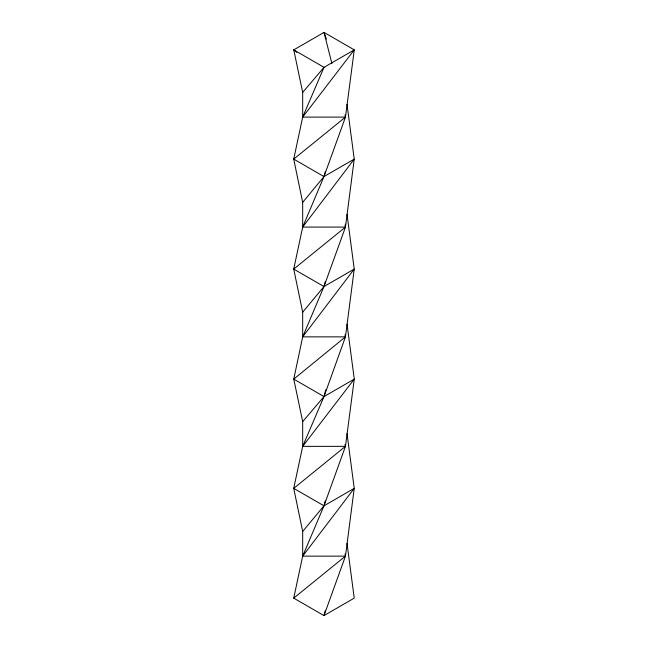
<?xml version="1.0" encoding="UTF-8"?>
<svg xmlns="http://www.w3.org/2000/svg" width="648" height="648" viewBox="0 0 648 648"><rect width="100%" height="100%" fill="white"/><g stroke="black" fill="none" stroke-linecap="round" stroke-linejoin="round"><path stroke-width="0.97" d="M347.028 104.352L354.229 159.108L345.465 227.084L323.984 286.546L302.681 336.863L293.771 379.112L302.681 421.654L302.681 446.351L293.73 488.357L302.681 531.441L302.681 556.138L293.73 598.136L323.984 615.6L354.229 598.136L347.028 543.389M302.681 117.102L354.27 49.864L345.465 117.102L302.681 117.102L302.681 92.405L293.771 49.864L324.016 32.4L354.27 49.864L324.016 67.327L302.681 117.102L293.73 159.108L302.681 202.387L302.681 227.084L293.73 269.082L302.681 312.166L302.681 336.863L345.465 336.863L354.229 269.082L347.028 214.334M325.742 389.788L324.016 396.576L302.681 446.351L345.465 446.351L354.27 379.112L347.036 324.162M325.231 171.679L323.984 176.572L302.681 227.084L345.465 227.084L345.465 224.119M325.231 281.653L323.984 286.546L302.681 312.166M325.231 500.928L323.984 505.821L302.681 556.138L345.465 556.138L354.229 488.357L347.028 433.601M325.231 610.708L323.984 615.6L345.465 556.138L345.465 554.162M302.681 227.084L354.229 159.108L323.984 176.572L302.681 202.387M302.681 336.863L354.229 269.082L323.984 286.546L293.73 269.082L345.465 227.084L344.971 225.139M302.681 556.138L354.229 488.357L323.984 505.821L302.681 531.441M302.681 446.351L354.27 379.112L324.016 396.576L302.681 421.654M302.681 92.405L324.016 67.327L293.771 49.864L296.857 52.407M293.73 598.136L345.465 556.138L344.971 554.178M326.398 39.066L324.016 32.4L331.906 63.553M344.971 115.158L345.465 117.102L323.984 176.572L293.73 159.108L345.465 117.102L345.465 115.125M344.971 444.406L345.465 446.351L323.984 505.821L293.73 488.357L345.465 446.351L345.465 444.374M344.971 334.903L345.465 336.863L324.016 396.576L293.771 379.112L345.465 336.863L345.465 334.886"/></g></svg>
